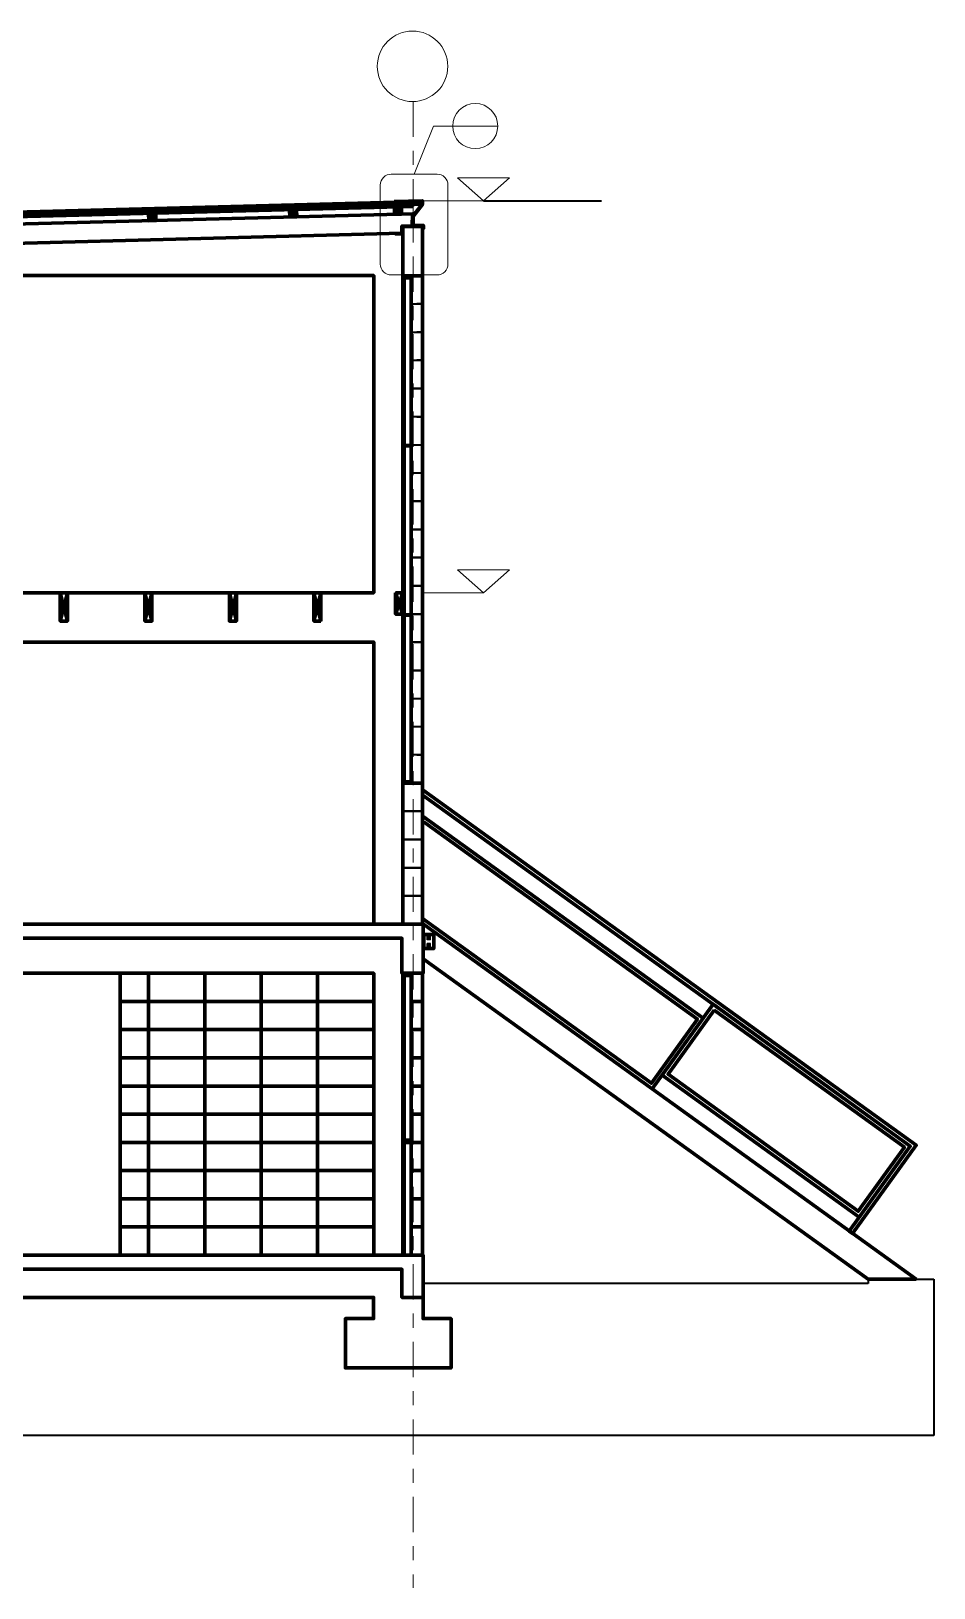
# Model space of a CAD drawing. Header units: metres. Extents: x -111 to 15, y -108 to -10.
# Drawn here: x -104.45 to -98.04, y -33.82 to -22.78 of the extents above; entities that cross this region are included whole.
import ezdxf

# ---------------------------------------------------------------- set-up
doc = ezdxf.new("R2010")
doc.units = ezdxf.units.M
doc.header["$LTSCALE"] = 5
doc.header["$MEASUREMENT"] = 0
doc.linetypes.add('CENTER', pattern=[2, 1.25, -0.25, 0.25, -0.25])
for name, color, linetype, lineweight in [('A-ANNO-SYMB', 3, 'Continuous', 18), ('A-ELEV-MBE1', 7, 'Continuous', 35), ('A-SECT-MCUT', 7, 'Continuous', 35), ('freecad trace layer', 30, 'Continuous', 100)]:
    doc.layers.add(name, color=color, linetype=linetype, lineweight=lineweight)

msp = doc.modelspace()

# ---------------------------------------------------------------- linework, layer by layer
at = {"layer": 'A-ANNO-SYMB'}
for p, q in [((-101.727, -23.79), (-101.59, -23.449)), ((-101.59, -23.449), (-101.453, -23.449)), ((-101.133, -23.449), (-101.453, -23.449))]:
    msp.add_line(p, q, dxfattribs=at)
at = {"layer": 'A-ANNO-SYMB', "ltscale": 0.003}
for p, q in [((-105.413, -31.76), (-102.015, -31.76)), ((-102.015, -31.76), (-102.015, -31.91)), ((-101.663, -31.76), (-101.663, -31.91)), ((-102.214, -31.91), (-102.214, -32.26)), ((-102.214, -31.91), (-102.015, -31.91)), ((-101.663, -31.91), (-101.464, -31.91)), ((-101.464, -31.91), (-101.464, -32.26)), ((-102.214, -32.26), (-101.464, -32.26))]:
    msp.add_line(p, q, dxfattribs=at)
at = {"layer": 'A-ANNO-SYMB', "linetype": 'CENTER', "ltscale": 0.04}
msp.add_lwpolyline([(-101.733, -23.275), (-101.733, -33.821)], dxfattribs=at)
at = {"layer": 'A-ANNO-SYMB', "ltscale": 0.003}
msp.add_lwpolyline([(-101.889, -23.79), (-101.564, -23.79, -0.414214), (-101.487, -23.868), (-101.487, -24.428, -0.414214), (-101.564, -24.505), (-101.889, -24.505, -0.414214), (-101.967, -24.428), (-101.967, -23.868, -0.414214)], format="xyb", close=True, dxfattribs=at)
at = {"layer": 'A-ANNO-SYMB'}
for points in [[(-101.234, -23.979), (-101.418, -23.816), (-101.05, -23.816)], [(-101.234, -26.76), (-101.418, -26.597), (-101.05, -26.597)]]:
    msp.add_lwpolyline(points, close=True, dxfattribs=at)
for points in [[(-101.668, -23.979), (-101.668, -23.979), (-101.394, -23.979), (-101.236, -23.979)], [(-101.668, -26.76), (-101.668, -26.76), (-101.394, -26.76), (-101.234, -26.76)]]:
    msp.add_lwpolyline(points, dxfattribs=at)
for centre, radius in [((-101.738, -23.025), 0.25), ((-101.293, -23.449), 0.16)]:
    msp.add_circle(centre, radius, dxfattribs=at)
at = {"layer": 'A-ELEV-MBE1'}
for p, q in [((-107.725, -24.142), (-101.674, -23.985)), ((-107.725, -24.16), (-101.674, -24.003)), ((-104.67, -24.148), (-101.739, -24.072)), ((-101.869, -23.984), (-101.868, -23.987)), ((-101.674, -23.985), (-101.674, -24.003)), ((-101.234, -23.979), (-100.396, -23.979)), ((-101.74, -24.159), (-101.813, -24.159)), ((-101.813, -24.159), (-101.813, -24.209)), ((-101.808, -24.164), (-101.811, -24.164)), ((-101.661, -24.177), (-101.664, -24.177)), ((-104.671, -24.285), (-101.813, -24.209)), ((-101.858, -24.211), (-101.858, -24.214)), ((-102.013, -24.51), (-105.413, -24.51)), ((-101.808, -24.511), (-101.808, -27.111)), ((-101.668, -24.511), (-101.808, -24.511)), ((-101.798, -28.111), (-101.798, -24.511)), ((-101.748, -28.111), (-101.748, -24.511)), ((-101.668, -28.111), (-101.668, -24.511)), ((-101.748, -24.526), (-101.798, -24.526)), ((-101.798, -24.711), (-101.808, -24.711)), ((-101.748, -24.711), (-101.668, -24.711)), ((-101.668, -24.711), (-101.708, -24.711)), ((-101.798, -24.911), (-101.808, -24.911)), ((-101.748, -24.911), (-101.668, -24.911)), ((-101.748, -24.911), (-101.668, -24.911)), ((-101.748, -24.911), (-101.668, -24.911)), ((-101.668, -24.911), (-101.708, -24.911)), ((-101.668, -24.911), (-101.708, -24.911)), ((-101.668, -24.911), (-101.708, -24.911)), ((-101.798, -25.111), (-101.808, -25.111)), ((-101.748, -25.111), (-101.668, -25.111)), ((-101.748, -25.111), (-101.668, -25.111)), ((-101.668, -25.111), (-101.708, -25.111)), ((-101.668, -25.111), (-101.708, -25.111)), ((-101.798, -25.311), (-101.808, -25.311)), ((-101.748, -25.311), (-101.668, -25.311)), ((-101.668, -25.311), (-101.748, -25.311)), ((-101.668, -25.311), (-101.708, -25.311)), ((-101.708, -25.311), (-101.668, -25.311)), ((-101.798, -25.511), (-101.808, -25.511)), ((-101.668, -25.511), (-101.748, -25.511)), ((-101.708, -25.511), (-101.668, -25.511)), ((-101.798, -25.711), (-101.808, -25.711)), ((-101.748, -25.71), (-101.798, -25.71)), ((-101.747, -25.725), (-101.797, -25.725)), ((-101.748, -25.711), (-101.668, -25.711)), ((-101.798, -25.911), (-101.808, -25.911)), ((-101.668, -25.911), (-101.748, -25.911)), ((-101.798, -26.111), (-101.808, -26.111)), ((-101.748, -26.111), (-101.668, -26.111)), ((-101.668, -26.111), (-101.748, -26.111)), ((-101.798, -26.311), (-101.808, -26.311)), ((-101.748, -26.311), (-101.668, -26.311)), ((-101.668, -26.311), (-101.748, -26.311)), ((-101.808, -26.511), (-101.808, -26.711)), ((-101.798, -26.511), (-101.808, -26.511)), ((-101.668, -26.511), (-101.748, -26.511)), ((-101.748, -26.511), (-101.668, -26.511)), ((-101.808, -26.711), (-101.808, -26.911)), ((-101.798, -26.711), (-101.808, -26.711)), ((-101.748, -26.711), (-101.668, -26.711)), ((-101.668, -26.711), (-101.748, -26.711)), ((-102.013, -26.76), (-105.413, -26.76)), ((-101.798, -26.911), (-101.808, -26.911)), ((-101.803, -26.906), (-101.803, -26.906)), ((-101.748, -26.911), (-101.798, -26.911)), ((-101.748, -26.926), (-101.798, -26.926)), ((-101.668, -26.911), (-101.748, -26.911)), ((-101.748, -26.911), (-101.668, -26.911)), ((-102.013, -27.11), (-105.413, -27.11)), ((-102.013, -29.111), (-102.013, -27.11)), ((-101.808, -27.111), (-101.808, -27.311)), ((-101.798, -27.111), (-101.808, -27.111)), ((-101.748, -27.111), (-101.668, -27.111)), ((-101.668, -27.111), (-101.748, -27.111)), ((-101.808, -27.311), (-101.808, -27.511)), ((-101.798, -27.311), (-101.808, -27.311)), ((-101.668, -27.311), (-101.748, -27.311)), ((-101.748, -27.311), (-101.668, -27.311)), ((-101.808, -27.511), (-101.808, -27.711)), ((-101.798, -27.511), (-101.808, -27.511)), ((-101.748, -27.511), (-101.668, -27.511)), ((-101.808, -27.711), (-101.808, -28.111)), ((-101.798, -27.711), (-101.808, -27.711)), ((-101.668, -27.711), (-101.748, -27.711)), ((-101.798, -27.911), (-101.808, -27.911)), ((-101.668, -27.911), (-101.748, -27.911)), ((-101.708, -27.911), (-101.668, -27.911)), ((-101.808, -28.111), (-101.668, -28.111)), ((-101.748, -28.096), (-101.798, -28.096)), ((-101.748, -28.111), (-101.798, -28.111)), ((-101.663, -28.161), (-101.668, -28.161)), ((-101.663, -28.161), (-98.163, -30.68)), ((-101.663, -28.198), (-101.668, -28.198)), ((-101.663, -28.198), (-98.205, -30.687)), ((-101.663, -29.111), (-98.163, -31.631)), ((-101.663, -29.357), (-101.663, -29.111)), ((-101.588, -29.185), (-101.663, -29.185)), ((-101.658, -29.185), (-101.658, -29.285)), ((-101.608, -29.21), (-101.638, -29.21)), ((-101.608, -29.26), (-101.638, -29.26)), ((-101.623, -29.225), (-101.623, -29.195)), ((-101.623, -29.245), (-101.623, -29.275)), ((-101.588, -29.185), (-101.588, -29.285)), ((-101.588, -29.285), (-101.663, -29.285)), ((-101.663, -29.357), (-98.505, -31.631)), ((-102.013, -31.46), (-102.013, -29.46)), ((-101.813, -29.46), (-101.663, -29.46)), ((-101.808, -30.46), (-101.808, -29.46)), ((-101.808, -29.66), (-101.808, -29.46)), ((-101.808, -29.46), (-101.668, -29.46)), ((-101.748, -29.46), (-101.798, -29.46)), ((-101.798, -31.46), (-101.798, -29.46)), ((-101.748, -29.475), (-101.798, -29.475)), ((-101.748, -31.46), (-101.748, -29.46)), ((-101.668, -29.46), (-101.668, -29.66)), ((-101.798, -29.66), (-101.808, -29.66)), ((-101.668, -29.66), (-101.748, -29.66)), ((-101.668, -29.66), (-101.748, -29.66)), ((-101.668, -29.66), (-101.668, -29.86)), ((-101.668, -29.86), (-101.668, -29.66)), ((-101.748, -29.86), (-101.668, -29.86)), ((-101.668, -29.86), (-101.748, -29.86)), ((-101.668, -29.86), (-101.668, -30.06)), ((-101.668, -30.06), (-101.668, -29.86)), ((-101.748, -30.06), (-101.668, -30.06)), ((-101.668, -30.06), (-101.748, -30.06)), ((-101.668, -30.26), (-101.668, -30.06)), ((-101.668, -30.26), (-101.748, -30.26)), ((-101.748, -30.26), (-101.668, -30.26)), ((-101.668, -30.46), (-101.668, -30.26)), ((-101.668, -30.26), (-101.668, -30.46)), ((-101.808, -30.66), (-101.808, -30.46)), ((-101.748, -30.46), (-101.668, -30.46)), ((-101.668, -30.46), (-101.668, -30.66)), ((-101.748, -30.645), (-101.798, -30.645)), ((-101.748, -30.66), (-101.798, -30.66)), ((-101.748, -30.66), (-101.668, -30.66)), ((-101.668, -30.66), (-101.668, -30.86)), ((-98.205, -30.687), (-98.638, -31.289)), ((-98.163, -30.68), (-98.614, -31.306)), ((-101.668, -30.86), (-101.748, -30.86)), ((-101.748, -30.86), (-101.668, -30.86)), ((-101.668, -30.86), (-101.668, -31.06)), ((-101.668, -31.06), (-101.748, -31.06)), ((-101.748, -31.06), (-101.668, -31.06)), ((-101.668, -31.06), (-101.668, -31.26)), ((-101.808, -31.46), (-101.808, -31.26)), ((-101.808, -31.26), (-101.798, -31.26)), ((-101.668, -31.26), (-101.748, -31.26)), ((-101.748, -31.26), (-101.668, -31.26)), ((-101.668, -31.26), (-101.668, -31.46)), ((-101.668, -31.46), (-101.808, -31.46)), ((-98.505, -31.66), (-101.663, -31.66)), ((-98.505, -31.631), (-98.038, -31.631)), ((-98.505, -31.631), (-98.505, -31.66)), ((-98.038, -31.631), (-98.038, -32.739)), ((-98.038, -32.739), (-110.853, -32.739))]:
    msp.add_line(p, q, dxfattribs=at)
for points in [[(-101.869, -23.984), (-101.668, -23.979), (-101.668, -24.006), (-101.734, -24.09), (-101.734, -24.154), (-101.661, -24.154), (-101.661, -24.177)], [(-101.868, -23.987), (-101.671, -23.982), (-101.671, -24.005), (-101.737, -24.089), (-101.737, -24.157), (-101.664, -24.157), (-101.664, -24.177)], [(-101.739, -24.072), (-101.74, -24.159)], [(-101.808, -24.164), (-101.808, -24.214), (-101.858, -24.214), (-101.858, -24.214)], [(-101.811, -24.164), (-101.811, -24.211), (-101.858, -24.211)], [(-102.013, -26.76), (-102.013, -24.51)], [(-101.668, -28.353), (-101.663, -28.347), (-99.674, -29.778), (-100.037, -30.281), (-101.668, -29.108)], [(-101.668, -28.405), (-101.656, -28.389), (-99.716, -29.785), (-100.043, -30.24), (-101.668, -29.071)], [(-102.013, -29.46), (-105.413, -29.46)], [(-101.798, -29.66), (-101.808, -29.66)], [(-101.798, -29.86), (-101.808, -29.86)], [(-101.798, -30.06), (-101.808, -30.06)], [(-101.798, -30.26), (-101.808, -30.26)], [(-101.808, -30.46), (-101.798, -30.46)], [(-101.798, -30.86), (-101.808, -30.86), (-101.808, -30.66), (-101.798, -30.66)], [(-101.798, -31.06), (-101.808, -31.06), (-101.808, -30.86), (-101.798, -30.86)], [(-101.798, -31.26), (-101.808, -31.26), (-101.808, -31.06), (-101.798, -31.06)]]:
    msp.add_lwpolyline(points, dxfattribs=at)
for points in [[(-103.813, -29.46), (-103.613, -29.46), (-103.613, -29.66), (-103.813, -29.66)], [(-103.613, -29.46), (-103.213, -29.46), (-103.213, -29.66), (-103.613, -29.66)], [(-103.213, -29.46), (-102.813, -29.46), (-102.813, -29.66), (-103.213, -29.66)], [(-102.813, -29.46), (-102.413, -29.46), (-102.413, -29.66), (-102.813, -29.66)], [(-102.413, -29.46), (-102.013, -29.46), (-102.013, -29.66), (-102.413, -29.66)], [(-103.813, -29.66), (-103.613, -29.66), (-103.613, -29.86), (-103.813, -29.86)], [(-103.613, -29.66), (-103.213, -29.66), (-103.213, -29.86), (-103.613, -29.86)], [(-103.213, -29.66), (-102.813, -29.66), (-102.813, -29.86), (-103.213, -29.86)], [(-102.813, -29.66), (-102.413, -29.66), (-102.413, -29.86), (-102.813, -29.86)], [(-102.413, -29.66), (-102.013, -29.66), (-102.013, -29.86), (-102.413, -29.86)], [(-98.567, -31.19), (-99.966, -30.183), (-99.604, -29.68), (-98.205, -30.687)], [(-98.574, -31.148), (-99.924, -30.176), (-99.597, -29.722), (-98.247, -30.694)], [(-103.813, -29.86), (-103.613, -29.86), (-103.613, -30.06), (-103.813, -30.06)], [(-103.613, -29.86), (-103.213, -29.86), (-103.213, -30.06), (-103.613, -30.06)], [(-103.213, -29.86), (-102.813, -29.86), (-102.813, -30.06), (-103.213, -30.06)], [(-102.813, -29.86), (-102.413, -29.86), (-102.413, -30.06), (-102.813, -30.06)], [(-102.413, -29.86), (-102.013, -29.86), (-102.013, -30.06), (-102.413, -30.06)], [(-103.813, -30.06), (-103.613, -30.06), (-103.613, -30.26), (-103.813, -30.26)], [(-103.613, -30.06), (-103.213, -30.06), (-103.213, -30.26), (-103.613, -30.26)], [(-103.213, -30.06), (-102.813, -30.06), (-102.813, -30.26), (-103.213, -30.26)], [(-102.813, -30.06), (-102.413, -30.06), (-102.413, -30.26), (-102.813, -30.26)], [(-102.413, -30.06), (-102.013, -30.06), (-102.013, -30.26), (-102.413, -30.26)], [(-103.813, -30.26), (-103.613, -30.26), (-103.613, -30.46), (-103.813, -30.46)], [(-103.613, -30.26), (-103.213, -30.26), (-103.213, -30.46), (-103.613, -30.46)], [(-102.813, -30.26), (-102.413, -30.26), (-102.413, -30.46), (-102.813, -30.46)], [(-102.413, -30.26), (-102.013, -30.26), (-102.013, -30.46), (-102.413, -30.46)], [(-103.813, -30.46), (-103.613, -30.46), (-103.613, -30.66), (-103.813, -30.66)], [(-103.613, -30.46), (-103.213, -30.46), (-103.213, -30.66), (-103.613, -30.66)], [(-103.213, -30.46), (-102.813, -30.46), (-102.813, -30.66), (-103.213, -30.66)], [(-102.813, -30.46), (-102.413, -30.46), (-102.413, -30.66), (-102.813, -30.66)], [(-102.413, -30.46), (-102.013, -30.46), (-102.013, -30.66), (-102.413, -30.66)], [(-103.813, -30.66), (-103.613, -30.66), (-103.613, -30.86), (-103.813, -30.86)], [(-103.613, -30.66), (-103.213, -30.66), (-103.213, -30.86), (-103.613, -30.86)], [(-103.213, -30.66), (-102.813, -30.66), (-102.813, -30.86), (-103.213, -30.86)], [(-102.813, -30.66), (-102.413, -30.66), (-102.413, -30.86), (-102.813, -30.86)], [(-102.413, -30.66), (-102.013, -30.66), (-102.013, -30.86), (-102.413, -30.86)], [(-103.813, -30.86), (-103.613, -30.86), (-103.613, -31.06), (-103.813, -31.06)], [(-103.613, -30.86), (-103.213, -30.86), (-103.213, -31.06), (-103.613, -31.06)], [(-103.213, -30.86), (-102.813, -30.86), (-102.813, -31.06), (-103.213, -31.06)], [(-102.813, -30.86), (-102.413, -30.86), (-102.413, -31.06), (-102.813, -31.06)], [(-102.413, -30.86), (-102.013, -30.86), (-102.013, -31.06), (-102.413, -31.06)], [(-103.813, -31.06), (-103.613, -31.06), (-103.613, -31.26), (-103.813, -31.26)], [(-103.613, -31.06), (-103.213, -31.06), (-103.213, -31.26), (-103.613, -31.26)], [(-103.213, -31.06), (-102.813, -31.06), (-102.813, -31.26), (-103.213, -31.26)], [(-102.813, -31.06), (-102.413, -31.06), (-102.413, -31.26), (-102.813, -31.26)], [(-102.413, -31.06), (-102.013, -31.06), (-102.013, -31.26), (-102.413, -31.26)], [(-103.813, -31.26), (-103.613, -31.26), (-103.613, -31.46), (-103.813, -31.46)], [(-103.613, -31.26), (-103.213, -31.26), (-103.213, -31.46), (-103.613, -31.46)], [(-103.213, -31.26), (-102.813, -31.26), (-102.813, -31.46), (-103.213, -31.46)], [(-102.813, -31.26), (-102.413, -31.26), (-102.413, -31.46), (-102.813, -31.46)], [(-102.413, -31.26), (-102.013, -31.26), (-102.013, -31.46), (-102.413, -31.46)]]:
    msp.add_lwpolyline(points, close=True, dxfattribs=at)
for centre in [(-101.623, -29.21), (-101.623, -29.26)]:
    msp.add_circle(centre, 0.005, dxfattribs=at)
at = {"layer": 'A-SECT-MCUT'}
for p, q in [((-104.694, -24.086), (-101.738, -24.009)), ((-104.694, -24.096), (-101.739, -24.019)), ((-103.611, -24.07), (-103.56, -24.12)), ((-103.561, -24.069), (-103.61, -24.121)), ((-102.611, -24.043), (-102.56, -24.093)), ((-102.561, -24.042), (-102.61, -24.094)), ((-101.867, -24.024), (-101.816, -24.073)), ((-101.817, -24.022), (-101.866, -24.074)), ((-101.739, -24.019), (-101.739, -24.009)), ((-104.238, -26.761), (-104.188, -26.961)), ((-104.188, -26.761), (-104.238, -26.961)), ((-103.638, -26.761), (-103.588, -26.961)), ((-103.588, -26.761), (-103.638, -26.961)), ((-103.038, -26.761), (-102.988, -26.961)), ((-102.988, -26.761), (-103.038, -26.961)), ((-102.438, -26.761), (-102.388, -26.961)), ((-102.388, -26.761), (-102.438, -26.961)), ((-101.858, -26.761), (-101.808, -26.911)), ((-101.808, -26.761), (-101.858, -26.911)), ((-107.713, -29.111), (-101.663, -29.111)), ((-101.663, -29.111), (-101.663, -29.46)), ((-101.813, -29.211), (-107.563, -29.211)), ((-101.813, -29.46), (-101.813, -29.211)), ((-101.663, -29.46), (-101.813, -29.46)), ((-101.663, -31.76), (-101.663, -31.46)), ((-101.813, -31.56), (-101.813, -31.76)), ((-101.813, -31.76), (-101.663, -31.76))]:
    msp.add_line(p, q, dxfattribs=at)
for points in [[(-103.611, -24.07), (-103.561, -24.069), (-103.56, -24.12), (-103.61, -24.121)], [(-102.611, -24.043), (-102.561, -24.042), (-102.56, -24.093), (-102.61, -24.094)], [(-101.867, -24.024), (-101.817, -24.022), (-101.816, -24.073), (-101.866, -24.074)], [(-101.808, -24.161), (-101.668, -24.161), (-101.668, -24.511), (-101.808, -24.511)], [(-104.188, -26.761), (-104.238, -26.761), (-104.238, -26.961), (-104.188, -26.961)], [(-103.588, -26.761), (-103.638, -26.761), (-103.638, -26.961), (-103.588, -26.961)], [(-102.988, -26.761), (-103.038, -26.761), (-103.038, -26.961), (-102.988, -26.961)], [(-102.388, -26.761), (-102.438, -26.761), (-102.438, -26.961), (-102.388, -26.961)], [(-101.808, -26.761), (-101.858, -26.761), (-101.858, -26.911), (-101.808, -26.911)], [(-101.808, -28.111), (-101.668, -28.111), (-101.668, -28.311), (-101.808, -28.311)], [(-101.808, -28.311), (-101.668, -28.311), (-101.668, -28.511), (-101.808, -28.511)], [(-101.808, -28.511), (-101.668, -28.511), (-101.668, -28.711), (-101.808, -28.711)], [(-101.808, -28.711), (-101.668, -28.711), (-101.668, -28.911), (-101.808, -28.911)], [(-101.808, -28.911), (-101.668, -28.911), (-101.668, -29.111), (-101.808, -29.111)]]:
    msp.add_lwpolyline(points, close=True, dxfattribs=at)
for points in [[(-101.663, -31.46), (-107.713, -31.46)], [(-107.563, -31.56), (-101.813, -31.56)]]:
    msp.add_lwpolyline(points, dxfattribs=at)
at = {"layer": 'freecad trace layer'}
for p, q in [((-101.739, -24.072), (-104.67, -24.148)), ((-103.611, -24.07), (-103.56, -24.12)), ((-103.61, -24.121), (-103.561, -24.069)), ((-102.611, -24.043), (-102.56, -24.093)), ((-102.61, -24.094), (-102.561, -24.042)), ((-101.867, -24.024), (-101.816, -24.073)), ((-101.866, -24.074), (-101.817, -24.022)), ((-101.808, -29.111), (-101.808, -24.511)), ((-101.798, -24.511), (-101.798, -28.111)), ((-101.748, -28.111), (-101.748, -24.511)), ((-101.668, -24.511), (-101.668, -29.111)), ((-101.798, -24.526), (-101.748, -24.526)), ((-104.238, -26.961), (-104.188, -26.761)), ((-104.238, -26.761), (-104.188, -26.961)), ((-103.638, -26.961), (-103.588, -26.761)), ((-103.638, -26.761), (-103.588, -26.961)), ((-103.038, -26.761), (-102.988, -26.961)), ((-103.038, -26.961), (-102.988, -26.761)), ((-102.438, -26.761), (-102.388, -26.961)), ((-102.438, -26.961), (-102.388, -26.761)), ((-101.858, -26.761), (-101.808, -26.911)), ((-101.858, -26.911), (-101.808, -26.761)), ((-101.808, -28.111), (-101.668, -28.111)), ((-101.638, -29.21), (-101.608, -29.21)), ((-101.608, -29.26), (-101.638, -29.26)), ((-101.623, -29.195), (-101.623, -29.225)), ((-101.623, -29.245), (-101.623, -29.275)), ((-101.663, -29.357), (-98.505, -31.631)), ((-103.813, -29.46), (-103.813, -31.46)), ((-103.613, -29.46), (-103.613, -31.46)), ((-103.213, -29.46), (-103.213, -31.46)), ((-102.813, -29.46), (-102.813, -31.46)), ((-102.413, -29.46), (-102.413, -31.46)), ((-101.808, -29.46), (-101.808, -31.46)), ((-101.798, -29.46), (-101.798, -31.46)), ((-101.748, -29.46), (-101.748, -31.46)), ((-101.668, -29.46), (-101.668, -31.46)), ((-103.813, -29.66), (-102.013, -29.66)), ((-101.808, -29.66), (-101.798, -29.66)), ((-101.748, -29.66), (-101.668, -29.66)), ((-103.813, -29.86), (-102.013, -29.86)), ((-101.808, -29.86), (-101.798, -29.86)), ((-101.748, -29.86), (-101.668, -29.86)), ((-103.813, -30.06), (-102.013, -30.06)), ((-101.808, -30.06), (-101.798, -30.06)), ((-101.748, -30.06), (-101.668, -30.06)), ((-103.813, -30.26), (-102.013, -30.26)), ((-101.808, -30.26), (-101.798, -30.26)), ((-101.748, -30.26), (-101.668, -30.26)), ((-98.163, -31.631), (-100.037, -30.281)), ((-103.813, -30.46), (-102.013, -30.46)), ((-101.808, -30.46), (-101.798, -30.46)), ((-101.748, -30.46), (-101.668, -30.46)), ((-103.813, -30.66), (-102.013, -30.66)), ((-101.808, -30.66), (-101.668, -30.66)), ((-103.813, -30.86), (-102.013, -30.86)), ((-101.808, -30.86), (-101.798, -30.86)), ((-101.748, -30.86), (-101.668, -30.86)), ((-103.813, -31.06), (-102.013, -31.06)), ((-101.808, -31.06), (-101.798, -31.06)), ((-101.748, -31.06), (-101.668, -31.06)), ((-103.813, -31.26), (-102.013, -31.26)), ((-101.808, -31.26), (-101.798, -31.26)), ((-101.748, -31.26), (-101.668, -31.26)), ((-98.505, -31.631), (-98.163, -31.631))]:
    msp.add_line(p, q, dxfattribs=at)
for points in [[(-101.674, -24.003), (-101.674, -23.985), (-107.725, -24.142), (-107.725, -24.16), (-101.674, -24.003)], [(-101.739, -24.019), (-101.739, -24.009), (-107.567, -24.16), (-107.567, -24.17), (-101.739, -24.019)], [(-101.739, -24.072), (-101.74, -24.159), (-101.813, -24.159), (-101.813, -24.209), (-104.669, -24.285)], [(-103.611, -24.07), (-103.61, -24.121), (-103.56, -24.12), (-103.561, -24.069), (-103.611, -24.07)], [(-102.611, -24.043), (-102.61, -24.094), (-102.56, -24.093), (-102.561, -24.042), (-102.611, -24.043)], [(-101.869, -23.984), (-101.868, -23.987), (-101.671, -23.982), (-101.671, -24.005), (-101.737, -24.089), (-101.737, -24.157), (-101.664, -24.157), (-101.664, -24.177), (-101.661, -24.177), (-101.661, -24.154), (-101.734, -24.154), (-101.734, -24.09), (-101.668, -24.006), (-101.668, -23.979), (-101.869, -23.984)], [(-101.867, -24.024), (-101.866, -24.074), (-101.816, -24.073), (-101.817, -24.022), (-101.867, -24.024)], [(-101.808, -24.164), (-101.811, -24.164), (-101.811, -24.211), (-101.858, -24.211), (-101.858, -24.214), (-101.808, -24.214)], [(-101.808, -24.161), (-101.668, -24.161), (-101.668, -24.511), (-101.808, -24.511), (-101.808, -24.161)], [(-102.013, -29.111), (-102.013, -27.11), (-104.63, -27.11), (-104.63, -29.111)], [(-101.668, -28.161), (-101.663, -28.161), (-98.163, -30.68), (-98.614, -31.306), (-98.638, -31.289), (-98.205, -30.687), (-101.663, -28.198), (-101.668, -28.198), (-101.668, -28.161)], [(-101.668, -28.353), (-101.663, -28.347), (-99.674, -29.778), (-100.037, -30.281), (-101.668, -29.108), (-101.668, -29.071), (-100.043, -30.24), (-99.716, -29.785), (-101.656, -28.389), (-101.668, -28.405), (-101.668, -28.353)], [(-107.713, -29.111), (-107.713, -29.46), (-107.563, -29.46), (-107.563, -29.211), (-101.813, -29.211), (-101.813, -29.46), (-101.663, -29.46), (-101.663, -29.111), (-107.713, -29.111)], [(-105.413, -31.46), (-105.413, -29.46), (-102.013, -29.46), (-102.013, -31.46)], [(-99.604, -29.68), (-99.966, -30.183), (-98.567, -31.19), (-98.205, -30.687), (-99.604, -29.68)], [(-99.597, -29.722), (-99.924, -30.176), (-98.574, -31.148), (-98.247, -30.694), (-99.597, -29.722)], [(-107.713, -31.46), (-107.713, -31.76), (-107.563, -31.76), (-107.563, -31.56), (-101.813, -31.56), (-101.813, -31.76), (-101.663, -31.76), (-101.663, -31.46), (-107.713, -31.46)], [(-107.713, -31.76), (-107.713, -31.91), (-107.912, -31.91), (-107.912, -32.26), (-107.162, -32.26), (-107.162, -31.91), (-107.361, -31.91), (-107.361, -31.76), (-105.663, -31.76), (-105.663, -31.985), (-105.908, -31.985), (-105.908, -32.335), (-105.158, -32.335), (-105.158, -31.985), (-105.413, -31.985), (-105.413, -31.76), (-102.015, -31.76), (-102.015, -31.91), (-102.214, -31.91), (-102.214, -32.26), (-101.464, -32.26), (-101.464, -31.91), (-101.663, -31.91), (-101.663, -31.76)]]:
    msp.add_lwpolyline(points, dxfattribs=at)
for points in [[(-105.413, -24.51), (-105.413, -26.76), (-102.013, -26.76), (-102.013, -24.51)], [(-104.238, -26.761), (-104.238, -26.961), (-104.188, -26.961), (-104.188, -26.761)], [(-103.638, -26.761), (-103.638, -26.961), (-103.588, -26.961), (-103.588, -26.761)], [(-103.038, -26.761), (-103.038, -26.961), (-102.988, -26.961), (-102.988, -26.761)], [(-102.388, -26.961), (-102.388, -26.761), (-102.438, -26.761), (-102.438, -26.961)], [(-101.858, -26.761), (-101.858, -26.911), (-101.808, -26.911), (-101.808, -26.761)], [(-101.663, -29.185), (-101.663, -29.285), (-101.658, -29.285), (-101.658, -29.185)], [(-101.658, -29.185), (-101.658, -29.285), (-101.588, -29.285), (-101.588, -29.185)], [(-101.798, -29.46), (-101.798, -29.475), (-101.748, -29.475), (-101.748, -29.46)], [(-101.798, -30.645), (-101.798, -30.66), (-101.748, -30.66), (-101.748, -30.645)]]:
    msp.add_lwpolyline(points, close=True, dxfattribs=at)
for centre in [(-101.623, -29.21), (-101.623, -29.26)]:
    msp.add_circle(centre, 0.005, dxfattribs=at)

doc.saveas('drawing.dxf')
